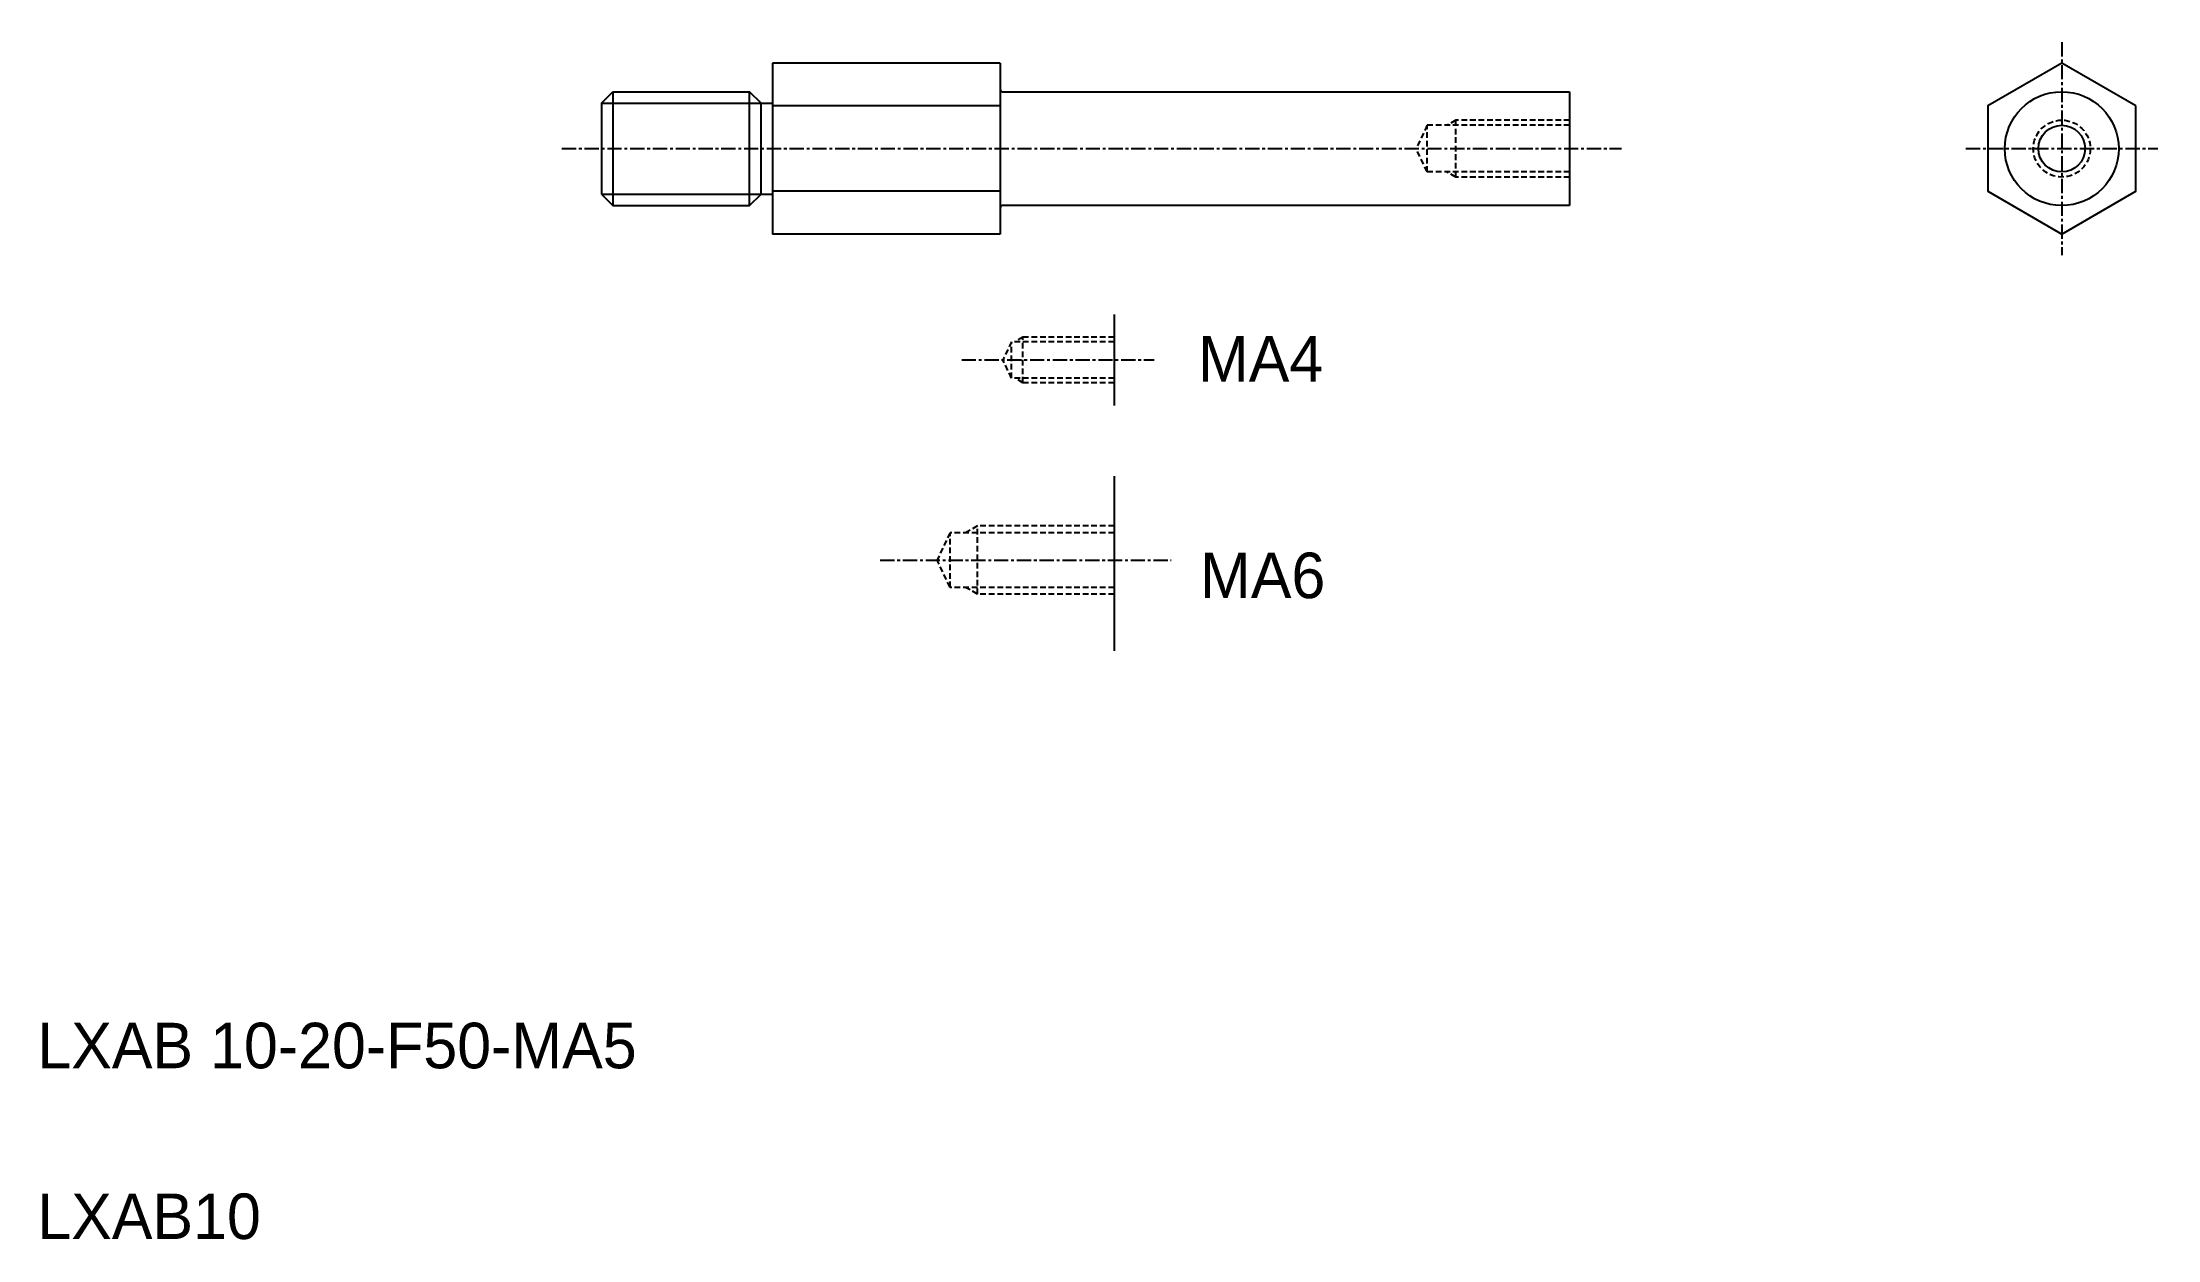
# Model space of a CAD drawing. Extents: x -92 to 94, y 73 to 178.
import ezdxf

# ---------------------------------------------------------------- set-up
doc = ezdxf.new("R2010")
doc.units = 0
doc.linetypes.add('CENTER', pattern=[2, 1.25, -0.25, 0.25, -0.25])
doc.linetypes.add('DASHED', pattern=[0.75, 0.5, -0.25])
doc.layers.get('0').update_dxf_attribs({"linetype": 'CONTINUOUS'})
doc.layers.add('CENTER', color=1, linetype='CENTER')

msp = doc.modelspace()

# ---------------------------------------------------------------- linework, layer by layer
at = {"color": 7, "linetype": 'CONTINUOUS'}
for p, q in [((-27.91, 176.12), (-27.91, 161.12)), ((-7.91, 176.12), (-27.91, 176.12)), ((-7.91, 176.12), (-7.91, 173.82)), ((-42.91, 172.62), (-41.91, 173.62)), ((-41.91, 173.62), (-41.91, 163.62)), ((-41.91, 173.62), (-29.91, 173.62)), ((-29.91, 163.62), (-29.91, 173.62)), ((-28.91, 172.62), (-29.91, 173.62)), ((-7.91, 173.82), (-7.91, 168.42)), ((-7.71, 173.62), (42.09, 173.62)), ((27.24, 173.62), (27.24, 173.62)), ((32.19, 173.62), (32.19, 173.62)), ((42.09, 173.62), (42.09, 163.62)), ((-42.91, 172.62), (-42.91, 164.62)), ((-28.91, 164.62), (-28.91, 172.62)), ((-28.91, 172.62), (-27.91, 172.62)), ((-7.91, 172.37), (-27.91, 172.37)), ((-7.91, 168.42), (-7.91, 161.12)), ((-42.91, 164.62), (-41.91, 163.62)), ((-41.91, 163.62), (-29.91, 163.62)), ((-29.91, 163.62), (-28.91, 164.62)), ((-28.91, 164.62), (-27.91, 164.62)), ((-7.91, 164.87), (-27.91, 164.87)), ((42.09, 163.62), (-7.71, 163.62)), ((-7.91, 161.12), (-27.91, 161.12)), ((2.09, 154.06), (2.09, 146.06)), ((2.09, 139.86), (2.09, 124.5))]:
    msp.add_line(p, q, dxfattribs=at)
at = {"color": 3, "linetype": 'CONTINUOUS'}
for p, q in [((-42.91, 172.62), (-28.91, 172.62)), ((-42.91, 164.62), (-28.91, 164.62))]:
    msp.add_line(p, q, dxfattribs=at)
at = {"color": 3, "linetype": 'DASHED'}
for p, q in [((32.09, 171.12), (31.31, 170.67)), ((42.09, 171.12), (32.09, 171.12)), ((32.09, 166.12), (32.09, 171.12)), ((29.59, 170.67), (28.61, 168.62)), ((42.09, 170.67), (29.59, 170.67)), ((29.59, 166.57), (29.59, 170.67)), ((29.59, 166.57), (28.61, 168.62)), ((42.09, 166.57), (29.59, 166.57)), ((32.09, 166.12), (31.31, 166.57)), ((42.09, 166.12), (32.09, 166.12)), ((-6.91, 151.66), (-7.67, 150.06)), ((-6.91, 148.46), (-6.91, 151.66)), ((2.09, 151.66), (-6.91, 151.66)), ((-5.91, 152.06), (-6.6, 151.66)), ((-5.91, 148.06), (-5.91, 152.06)), ((2.09, 152.06), (-5.91, 152.06)), ((-6.91, 148.46), (-7.67, 150.06)), ((2.09, 148.46), (-6.91, 148.46)), ((-5.91, 148.06), (-6.6, 148.46)), ((2.09, 148.06), (-5.91, 148.06)), ((-12.31, 134.88), (-13.45, 132.48)), ((-12.31, 130.08), (-12.31, 134.88)), ((2.09, 134.88), (-12.31, 134.88)), ((-9.91, 135.48), (-10.95, 134.88)), ((-9.91, 129.48), (-9.91, 135.48)), ((2.09, 135.48), (-9.91, 135.48)), ((-12.31, 130.08), (-13.45, 132.48)), ((2.09, 130.08), (-12.31, 130.08)), ((-9.91, 129.48), (-10.95, 130.08)), ((2.09, 129.48), (-9.91, 129.48))]:
    msp.add_line(p, q, dxfattribs=at)
at = {"color": 7, "linetype": 'CONTINUOUS'}
msp.add_lwpolyline([(91.8, 172.37), (85.3, 176.12), (78.8, 172.37), (78.8, 164.87), (85.3, 161.11), (91.8, 164.87)], close=True, dxfattribs=at)
for radius in [5, 2.05]:
    msp.add_circle((85.3, 168.62), radius, dxfattribs=at)
at = {"color": 3, "linetype": 'DASHED'}
msp.add_circle((85.3, 168.62), 2.5, dxfattribs=at)
at = {"color": 7, "linetype": 'CONTINUOUS'}
for centre, start, end in [((-7.71, 173.82), 180, 270), ((-7.71, 163.42), 90, 180)]:
    msp.add_arc(centre, 0.2, start, end, dxfattribs=at)
at = {"layer": 'CENTER', "color": 1, "linetype": 'CENTER'}
for p, q in [((85.3, 177.96), (85.3, 159.27)), ((-46.4, 168.62), (46.65, 168.62)), ((76.89, 168.62), (93.72, 168.62)), ((-11.29, 150.06), (5.61, 150.06)), ((-18.45, 132.48), (7.09, 132.48))]:
    msp.add_line(p, q, dxfattribs=at)

# ---------------------------------------------------------------- texts
at = {"color": 7, "linetype": 'CONTINUOUS'}
for s, p in [('MA4', (9.46, 148.15)), ('MA6', (9.64, 129.13)), ('LXAB 10-20-F50-MA5', (-92.45, 87.83)), ('LXAB10', (-92.45, 72.83))]:
    msp.add_text(s, height=4, dxfattribs=at).set_placement(p)

doc.saveas('drawing.dxf')
